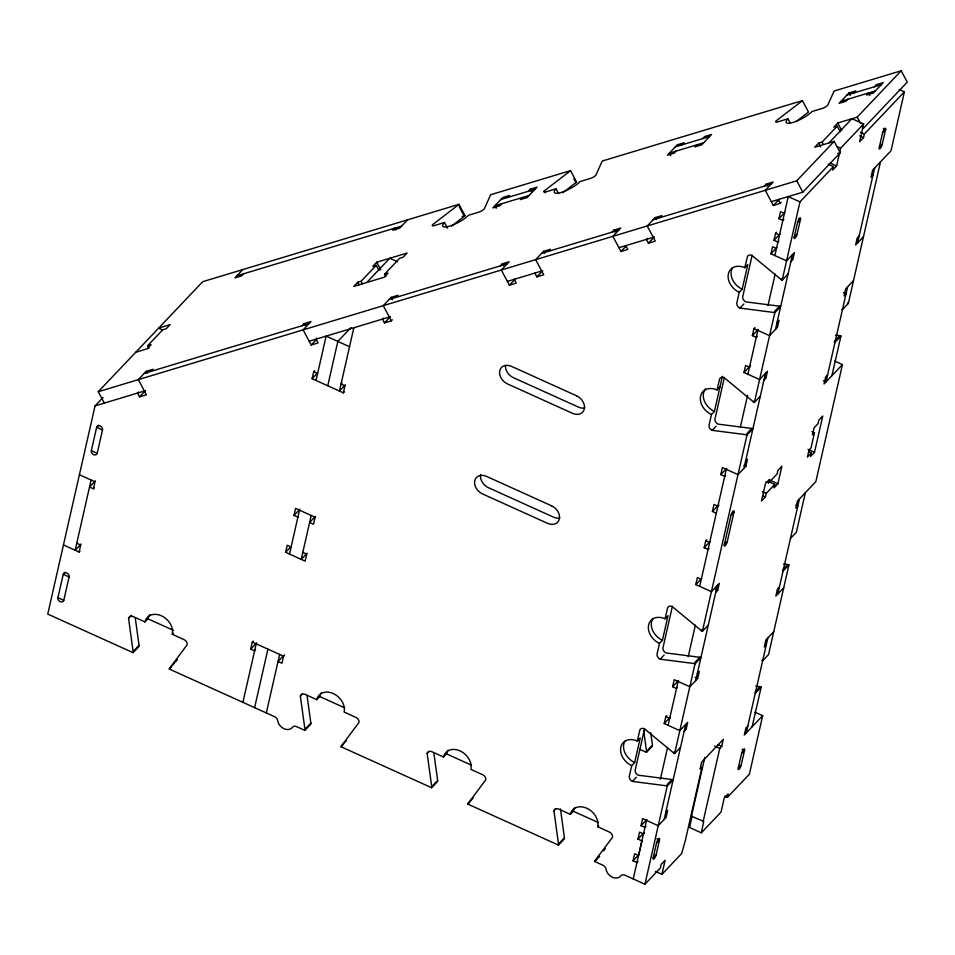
<?xml version="1.0" encoding="UTF-8"?>
<svg xmlns="http://www.w3.org/2000/svg" width="955" height="955" viewBox="0 0 955 955"><rect width="100%" height="100%" fill="white"/><g stroke="black" fill="none" stroke-linecap="round" stroke-linejoin="round"><path stroke-width="1.43" d="M103.009 397.519L95.046 405.899L47.75 614.077L133.067 652.671L138.976 646.44A4.441 3.402 43.5 0 0 139.048 645.365L135.228 617.682M69.094 576.951L63.245 574.301A3.331 2.555 43.5 0 1 66.766 572.988A3.331 2.555 43.5 0 1 69.094 576.951L63.782 600.349A3.331 2.555 43.6 0 1 60.261 601.662A3.331 2.555 43.6 0 1 57.933 597.699L63.245 574.301L65.215 572.224M102.507 429.917L96.646 427.267A3.331 2.555 43.5 0 1 100.168 425.966A3.331 2.555 43.5 0 1 102.507 429.917L97.183 453.327A3.331 2.555 43.5 0 1 93.662 454.64A3.331 2.555 43.5 0 1 91.334 450.676L96.646 427.267L98.616 425.202M91.119 480.031L75.17 550.247L81.08 544.016M63.46 544.947L79.074 552.014L80.662 544.995L76.758 543.228M95.44 480.819L89.519 487.05L93.423 488.817L95.022 481.798L79.408 474.731M255.594 649.83L254.603 650.868L250.699 649.102L252.299 642.082L253.29 641.044M344.349 391.789L343.358 392.827L312.142 378.693L313.729 371.674L314.72 370.636M242.904 702.367L256.203 643.849M316.045 380.46L326.121 336.124L349.53 346.713M302.819 552.336L306.722 554.103L305.123 561.122L285.617 552.288L287.204 545.269L291.108 547.036M297.888 517.192L293.985 515.425L295.584 508.406L315.102 517.24L313.503 524.259L309.599 522.492L315.508 516.261M254.615 707.655L267.913 649.149M289.52 554.055L299.488 510.173M327.756 385.76L337.819 341.424L351.022 327.517M266.326 712.955L279.624 654.438M311.199 515.473L301.219 559.355L307.14 553.124M353.839 327.756L339.455 391.061L345.376 384.829M284.506 655.166L283.528 656.204L281.928 663.224L278.024 661.469L283.933 655.237M343.358 392.827L344.958 385.808L341.054 384.041L342.045 383.003M631.709 765.612A15.555 11.902 43.5 0 1 620.834 747.144A15.555 11.902 43.5 0 1 637.295 741.044L640.244 737.928L634.669 762.496L631.709 765.612L629.321 776.152A4.441 3.402 43.5 0 0 632.425 781.429L666.077 785.75A4.441 3.402 43.5 0 1 667.223 786.108L673.144 779.877A4.441 3.402 43.5 0 0 671.986 779.519L638.334 775.197A4.441 3.402 43.5 0 1 635.23 769.921L644.625 728.558M659.475 643.372A15.555 11.902 43.5 0 1 648.612 624.904A15.555 11.902 43.5 0 1 665.062 618.804L668.023 615.689L662.436 640.256L659.475 643.372L657.088 653.912A4.441 3.402 43.5 0 0 660.192 659.189L693.855 663.51A4.441 3.402 43.5 0 1 695.001 663.868L700.91 657.637A4.441 3.402 43.5 0 0 699.764 657.279L666.101 652.957A4.441 3.402 43.5 0 1 662.997 647.681L672.392 606.318M722.41 376.306L714.424 411.414L711.475 414.53L709.076 425.071A4.441 3.402 43.5 0 0 712.191 430.347L745.843 434.656A4.441 3.402 43.5 0 1 746.989 435.026L752.91 428.795A4.441 3.402 43.5 0 0 751.752 428.437L718.1 424.115A4.441 3.402 43.5 0 1 714.997 418.839L724.391 377.476M739.242 292.29A15.555 11.902 43.5 0 1 728.379 273.822A15.555 11.902 43.5 0 1 744.828 267.722L747.789 264.607L742.202 289.174L739.242 292.29L736.854 302.831A4.441 3.402 43.5 0 0 739.958 308.107L773.61 312.428A4.441 3.39 43.5 0 1 774.768 312.786L780.677 306.555A4.441 3.39 43.5 0 0 779.531 306.197L745.867 301.876A4.441 3.402 43.5 0 1 742.763 296.599L752.158 255.236M637.928 861.505L636.949 862.544L633.046 860.777L634.633 853.758L638.585 855.549L641.903 840.913L637.964 839.135L639.564 832.115L643.455 833.87L644.446 832.844M645.914 826.397L644.923 827.436L641.02 825.669L642.62 818.65L658.234 825.717L666.113 817.408L667.7 810.389L665.731 812.466M684.15 731.423L686.12 729.345L687.707 722.326L679.829 730.635L664.214 723.568L665.814 716.548L666.793 715.51M677.477 687.433L676.498 688.471L672.595 686.705L674.194 679.685L689.797 686.74L697.687 678.444L699.275 671.413L697.305 673.49M715.725 592.458L717.694 590.381L719.282 583.35L711.403 591.658L695.789 584.591L697.389 577.572L701.292 579.339M709.052 548.457L708.073 549.495L704.169 547.728L705.757 540.709L706.748 539.671M716.31 513.217L712.406 511.45L714.006 504.431L717.909 506.198L718.888 505.159M725.669 475.315L724.69 476.354L720.786 474.587L722.386 467.568L737.988 474.635L745.879 466.327L747.467 459.307L745.497 461.384M763.916 380.341L765.886 378.264L767.474 371.244L759.595 379.553L743.981 372.486L745.58 365.467L749.484 367.233L750.463 366.195M757.243 336.351L756.264 337.39L752.361 335.623L753.949 328.604L754.939 327.565M790.883 261.634L792.853 259.557L794.441 252.538L786.562 260.846L770.948 253.779L772.547 246.76L776.451 248.527M778.898 241.054L777.907 242.093L774.004 240.326L775.603 233.307L776.594 232.268M783.816 219.399L782.825 220.438L778.934 218.671L780.522 211.652L784.425 213.419M633.225 878.934L646.523 820.417M668.118 725.334L678.098 681.452M699.693 586.358L726.278 469.335M747.884 374.253L757.852 330.37M774.851 255.546L788.257 196.575L799.956 201.875L833.464 166.576L828.26 164.224M660.383 779.196L667.545 747.646M688.209 656.718L695.371 625.167M740.364 427.136L747.598 395.298M767.975 305.636L775.138 274.085M133.067 652.671A4.441 3.402 43.5 0 0 133.127 651.597L128.555 618.363A4.441 3.402 43.5 0 1 133.258 616.62L144.969 621.92A15.555 11.902 43.5 0 1 161.419 615.808A15.555 11.902 43.5 0 1 172.294 634.275L184.697 639.957A4.441 3.402 43.5 0 1 187.108 644.852L169.692 668.13A4.441 3.402 43.5 0 0 169.298 669.061L274.562 716.68A4.441 3.402 43.5 0 1 277.702 720.679A8.893 6.804 43.5 0 0 284.005 728.701A8.893 6.804 43.5 0 0 292.433 727.34A4.441 3.402 43.5 0 1 296.635 726.671L304.872 730.396A4.441 3.402 43.5 0 0 304.932 729.31L300.359 696.088A4.441 3.402 43.5 0 1 305.063 694.345L316.774 699.645A15.555 11.902 43.5 0 1 333.223 693.533A15.555 11.902 43.5 0 1 344.098 712L356.502 717.683A4.441 3.402 43.5 0 1 358.913 722.577L341.496 745.855A4.465 3.414 43.5 0 0 341.102 746.786L431.66 787.744A4.441 3.402 43.5 0 0 431.72 786.669L427.148 753.447A4.441 3.402 43.5 0 1 431.851 751.704L443.562 756.993A15.555 11.902 43.5 0 1 460.012 750.893A15.555 11.902 43.5 0 1 470.887 769.36L483.29 775.03A4.441 3.402 43.5 0 1 485.701 779.925L468.284 803.203A4.465 3.414 43.5 0 0 467.89 804.134L558.448 845.103A4.441 3.402 43.5 0 0 558.508 844.029L553.936 810.795A4.441 3.402 43.5 0 1 558.639 809.052L570.35 814.352A15.555 11.902 43.5 0 1 586.8 808.24A15.555 11.902 43.5 0 1 597.675 826.708L610.078 832.39A4.441 3.402 43.5 0 1 612.489 837.284L595.072 860.562A4.465 3.414 43.5 0 0 594.679 861.494L602.915 865.218A4.441 3.402 43.5 0 1 606.067 869.229A8.893 6.804 43.5 0 0 612.358 877.239A8.893 6.804 43.5 0 0 620.786 875.878A4.441 3.402 43.5 0 1 624.988 875.21L644.935 884.235L667.223 786.108M637.295 741.044L639.898 729.895A4.441 3.402 43.5 0 1 644.386 728.761L673.55 752.862A4.465 3.414 43.5 0 0 674.636 753.507L695.001 663.868M665.062 618.804L667.664 607.655A4.441 3.402 43.5 0 1 672.153 606.52L701.316 630.622A4.465 3.414 43.5 0 0 702.403 631.267L746.989 435.014M711.475 414.53A15.555 11.902 43.5 0 1 700.6 396.062A15.555 11.902 43.5 0 1 717.062 389.962L719.664 378.813A4.441 3.402 43.5 0 1 724.153 377.679L753.316 401.78A4.441 3.402 43.5 0 0 754.402 402.425L774.768 312.786M744.828 267.722L747.431 256.573A4.441 3.402 43.5 0 1 751.919 255.439L781.083 279.54A4.465 3.414 43.5 0 0 782.169 280.185L799.956 201.875M653.208 857.709L656.527 843.086A3.331 0.883 -65.7 0 1 658.604 838.896A3.331 0.883 -65.7 0 1 659.487 839.97L656.169 854.594A3.331 0.883 -65.7 0 1 654.091 858.784A3.331 0.883 -65.7 0 1 653.208 857.709L656.169 854.594M730.981 515.402L733.929 512.286L727.292 541.545A3.331 0.895 -65.4 0 1 725.227 545.711A3.331 0.895 -65.4 0 1 724.308 544.684L730.981 515.402A3.331 0.871 -65.9 0 1 733.07 511.188A3.331 0.871 -65.9 0 1 733.918 512.31M664.143 819.486L685.738 724.403M695.717 680.521L717.312 585.427M743.909 468.404L765.504 373.321M775.472 329.439L792.471 254.615M800.493 219.352L797.127 234.13L794.178 237.246L797.532 222.467A3.331 0.883 -65.7 0 1 799.61 218.277A3.331 0.883 -65.7 0 1 800.493 219.352L798.535 218.468M655.417 871.402L661.922 874.35L665.11 860.3L661.17 864.454L660.371 867.964L644.935 884.235M833.464 166.576L832.665 170.085L836.604 165.943L840.639 148.204L863.618 123.983L851.92 118.683L828.928 142.916M692.005 816.059L689.617 827.519L701.328 832.82L703.716 821.348L691.432 816.274L704.79 757.47M766.005 481.702L768.608 482.884L769.408 479.374L765.468 483.517L761.469 501.077L765.421 496.922L766.208 493.413L774.756 484.412L769.551 482.06M774.756 484.412L773.956 487.921L777.895 483.779L781.882 466.219L777.943 470.373L777.143 473.883L768.608 482.884M703.143 821.575L719.76 748.434L721.729 746.356L723.317 739.325L701.65 762.174L700.051 769.193L702.021 767.116L685.404 840.257L681.631 853.579L661.922 874.35M863.618 123.983L859.596 141.71L863.535 137.568L864.335 134.046L904.409 91.835L899.204 89.483M724.773 796.195L727.376 797.377L728.176 793.868L724.224 798.01L721.037 812.06L701.328 832.82M738.275 768.083L741.593 753.459A3.331 0.883 -65.7 0 1 743.67 749.269A3.331 0.883 -65.7 0 1 744.554 750.343L741.235 764.967A3.331 0.883 -65.7 0 1 739.158 769.157A3.331 0.883 -65.7 0 1 738.275 768.083L741.235 764.967M746.249 732.974L767.856 637.892M777.824 594.01L799.431 498.928M811.846 431.624L814.448 432.806L810.986 448.014L809.016 450.092L807.429 457.111L811.368 452.957L808.766 451.787M847.622 286.81L826.015 381.893L823.413 380.723M857.59 242.928L874.589 168.104M811.368 452.957L810.568 456.466L814.508 452.324L822.756 416.046L818.817 420.188L818.017 423.698L814.078 427.852L812.478 434.883L814.448 432.806M885.631 129.403L882.229 144.36A3.331 0.883 -65.7 0 1 880.152 148.55A3.331 0.883 -65.7 0 1 879.269 147.464L882.671 132.518L885.631 129.403L883.291 128.34M752.158 726.743L761.159 687.134A4.441 3.402 43.5 0 0 760.013 686.776L755.799 686.239M783.577 563.999L787.779 564.536A4.441 3.39 43.5 0 1 788.937 564.894L768.56 654.545L762.651 660.776A4.465 3.414 43.5 0 1 761.827 660.311M805.34 492.696L796.339 532.305L790.43 538.536M831.924 375.661L840.925 336.053A4.441 3.402 43.5 0 0 839.779 335.694L835.565 335.157M841.868 309.396A4.465 3.414 43.5 0 0 842.417 309.695L848.327 303.463L880.498 161.873M754.868 712.144L762.675 715.677L749.377 774.195L727.376 797.377M834.634 361.062L842.441 364.595L815.845 481.618L797.461 500.993L795.861 508.024L797.831 505.947L795.873 505.064M904.409 91.835L891.003 150.806L872.619 170.181L871.02 177.2L872.989 175.123M175.601 661.899L177.344 659.571M603.596 850.845L605.339 848.518M104.322 403.094L98.269 391.729L202.711 281.689L458.973 204.31L465.025 215.675A4.441 1.146 -28.1 0 1 464.309 216.319L451.548 226.132M149.016 348.229L147.667 345.698L162.78 329.785L166.206 328.747L170.157 324.593L158.709 328.054M151.117 371.328L153.087 369.251L146.222 371.316L138.332 379.624L146.413 394.785L139.537 396.862L137.52 393.066L138.511 392.027M242.773 269.585L234.894 277.893L241.758 275.816L243.74 273.739M139.537 396.862L145.458 390.631M93.423 488.817L94.414 487.778M79.074 552.014L80.053 550.975M302.174 325.703L304.144 323.638L311.02 321.56L303.129 329.857L311.211 345.03L318.075 342.952L316.057 339.156L317.048 338.118M407.57 219.817L399.691 228.126L392.827 230.203L394.797 228.126L395.8 230.024M378.908 270.384L376.222 265.335L361.109 281.248L357.683 282.286L353.732 286.44L384.077 277.272L388.017 273.13L384.59 274.157L385.927 276.687M384.59 274.157L399.691 258.244L403.129 257.205L407.069 253.051L376.724 262.219L372.784 266.373L376.222 265.335M366.792 282.453L389.783 258.232L397.59 261.766M311.211 345.03L316.129 339.837M312.142 378.693L317.06 373.512M396.05 297.363L398.02 295.286L391.144 297.363L383.265 305.66L391.347 320.832L384.471 322.897L382.454 319.113L383.444 318.075M384.471 322.897L390.38 316.678M501.709 203.737L499.74 205.814L492.864 207.892L502.724 197.506L509.588 195.441L507.618 197.518M391.347 320.832L392.326 319.794M522.313 197.518L520.344 199.595L527.208 197.518L537.068 187.144L530.192 189.221L528.222 191.287M128.555 618.363L131.515 615.259M144.969 621.92L147.918 618.804A15.555 11.902 43.5 0 1 149.911 614.722M134.118 650.558L139.048 645.365M500.36 265.86L502.33 263.795L509.194 261.718L501.315 270.014L509.385 285.187L516.261 283.11L514.244 279.314M172.294 634.275L173.273 633.237M509.385 285.187L515.306 278.956M548.445 251.344L550.414 249.267L543.538 251.344L535.66 259.653L543.729 274.813L536.865 276.89L534.848 273.094M293.985 515.425L299.894 509.206M536.865 276.89L542.774 270.659M169.692 668.13L174.622 662.937M169.298 669.061L171.267 666.984M285.617 552.288L290.535 547.108M676.188 151.057L674.218 153.134L667.354 155.211L677.202 144.826L684.067 142.749L682.097 144.826M611.916 232.172L613.886 230.107L620.762 228.03L612.871 236.339L620.953 251.499L627.817 249.422L625.8 245.626M696.792 144.838L694.822 146.915L701.698 144.838L711.547 134.452L704.683 136.529L702.713 138.606M620.953 251.499L625.883 246.306M660 217.656L661.97 215.579L655.106 217.656L647.215 225.965L655.297 241.126L648.433 243.203L646.404 239.407L647.395 238.368M250.699 649.102L256.62 642.87M648.433 243.203L654.342 236.971M853.818 92.981L855.787 90.904L848.923 92.969L839.063 103.355L845.939 101.278L847.909 99.201M764.31 186.165L766.28 184.088L773.156 182.011L765.265 190.32L773.347 205.48L780.211 203.403L781.202 202.365M840.245 131.814L837.213 126.132L822.1 142.056L818.674 143.083L814.722 147.237L834.192 141.364L840.245 152.74L802.809 192.182L771.33 201.684M861.888 125.988L863.236 128.507L907.25 82.142L901.198 70.766L857.184 117.143L837.714 123.016L833.775 127.17L837.213 126.132M874.422 86.75L876.392 84.673L883.268 82.608L873.407 92.981L866.543 95.058L868.513 92.981L869.862 95.512M300.359 696.088L302.329 694.01M773.347 205.48L779.256 199.249M98.269 391.729L796.745 180.805L834.192 141.364M316.774 699.645L319.722 696.529A15.555 11.902 43.5 0 1 321.369 692.864M778.934 218.671L784.843 212.44M305.922 728.271L310.853 723.09L307.033 695.395M304.872 730.396L310.781 724.165A4.441 3.402 43.5 0 0 310.853 723.09M774.004 240.326L779.925 234.094M797.497 222.622L800.457 219.507M770.948 253.779L776.857 247.548M879.352 147.142L882.301 144.026M739.958 308.107L743.897 303.953M781.083 279.54L782.073 278.502M782.169 280.185L788.078 273.966M341.496 745.855L346.426 740.662M341.102 746.786L343.072 744.709M774.601 311.39L779.531 306.197M752.361 335.623L758.27 329.391M777.072 322.408L779.041 320.331L777.454 327.362L769.563 335.659L753.949 328.604M859.178 235.897L857.208 237.974L855.62 245.005L863.499 236.697M717.062 389.962L720.01 386.847M743.981 372.486L749.89 366.254M853.531 280.579L845.641 288.888L844.053 295.907L846.023 293.83L843.42 292.66M712.191 430.347L716.131 426.193M753.316 401.78L754.295 400.742M754.402 402.425L760.311 396.194M427.148 753.447L429.117 751.37M746.822 433.63L751.752 428.437M834.849 340.887L838.788 336.733M840.925 336.053L835.016 342.284A4.441 3.402 43.5 0 0 834.145 341.986M443.562 756.993L446.51 753.877A15.555 11.902 43.5 0 1 448.158 750.224M720.786 474.587L726.695 468.368M432.711 785.631L437.641 780.438L433.821 752.755M431.66 787.744L437.569 781.524A4.441 3.402 43.5 0 0 437.641 780.438M827.603 374.873L825.633 376.95L824.046 383.97L842.441 364.595M712.406 511.45L718.327 505.231M704.169 547.728L710.078 541.509M468.284 803.203L473.214 798.022M467.89 804.134L469.86 802.069M724.332 544.66L727.292 541.545M695.789 584.591L701.698 578.372M660.192 659.189L664.131 655.035M701.316 630.622L702.307 629.584M702.403 631.267L708.312 625.048M553.936 810.795L555.906 808.718M694.834 662.472L699.764 657.279M782.861 569.729L786.801 565.575M672.595 686.705L678.504 680.473M783.016 571.126L788.937 564.894M779.423 586.991L777.442 589.056L775.854 596.087L783.733 587.779M570.35 814.352L573.298 811.237A15.555 11.902 43.5 0 1 574.946 807.584M664.214 723.568L670.135 717.336M559.499 842.99L564.429 837.798L560.454 808.969M639.707 749.305L646.463 752.361A4.429 3.39 43.5 0 0 646.535 751.287L651.465 746.094M558.448 845.103L564.357 838.872A4.441 3.402 43.5 0 0 564.429 837.798M646.463 752.361L652.384 746.142A4.429 3.39 43.5 0 0 652.444 745.055L650.725 732.604M773.765 631.661L765.886 639.969L764.287 646.989L766.256 644.912M632.425 781.429L636.364 777.275M597.675 826.708L598.654 825.669M673.55 752.862L674.54 751.824M674.636 753.507L680.545 747.288M595.072 860.562L599.012 856.408M667.067 784.712L671.986 779.519M755.083 691.969L759.022 687.815M594.679 861.494L599.609 856.301M755.25 693.366L761.159 687.134M641.02 825.669L646.929 819.45M637.964 839.135L643.873 832.903M747.849 725.955L745.879 728.032L744.279 735.052L762.675 715.677M633.046 860.777L637.976 855.596M656.527 843.086L659.487 839.97L656.885 838.788M741.593 753.459L744.554 750.343L742.047 749.209M545.305 192.779L544.29 190.881L569.825 171.255A4.441 1.146 -28.1 0 0 570.529 170.623L576.581 181.987A4.441 1.134 -28.1 0 1 575.877 182.632L562.734 192.731M796.052 121.607L807.751 112.606A4.453 1.158 -27.9 0 0 808.479 111.974L802.403 100.597L602.414 160.989A4.441 1.146 -28.1 0 0 601.996 161.538L595.813 175.326A4.441 1.146 -28 0 1 590.405 178.442L580.103 181.557A15.555 4.011 -28 0 1 561.182 192.444A15.555 4.011 -28 0 1 556.061 188.815L545.759 191.919A4.441 1.146 -28 0 1 544.29 190.881M570.529 170.623L490.846 194.677A4.453 1.146 -28 0 0 490.428 195.226L484.245 209.014A4.441 1.146 -28 0 1 478.837 212.129L468.535 215.245A15.555 4.011 -28 0 1 449.614 226.132A15.555 4.011 -28 0 1 444.493 222.503L434.191 225.607A4.441 1.146 -28 0 1 432.734 224.568L458.257 204.943A4.441 1.146 -27.9 0 0 458.985 204.298M901.198 70.766L834.288 90.976A4.453 1.146 -28.1 0 0 833.882 91.525L827.675 105.313A4.441 1.146 -28 0 1 822.279 108.428L811.965 111.532A15.555 4.011 -28 0 1 793.056 122.431A15.555 4.011 -28 0 1 787.923 118.802L777.633 121.906A4.441 1.146 -28 0 1 776.164 120.867L801.699 101.242A4.453 1.158 -27.9 0 0 802.415 100.597M236.864 275.816L401.661 226.049M500.754 199.583L535.098 189.221M675.233 146.903L709.577 136.529M846.954 95.046L881.298 84.685M529.177 195.441L494.833 205.814L496.182 208.345M703.668 142.761L669.324 153.134L670.673 155.653M841.033 101.278L875.377 90.904M462.172 216.534L465.025 215.675M147.667 345.698L151.093 344.671L147.166 348.814L135.717 352.276M837.81 153.469L840.245 152.74M144.241 373.393L309.038 323.638M389.174 299.44L507.224 263.795M541.569 253.421L618.792 230.107M653.136 219.734L771.174 184.088M95.046 405.899L144.396 391.001M309.193 341.233L389.318 317.036M507.368 281.391L541.712 271.017M618.936 247.703L653.28 237.329M860.431 132.291L864.335 134.046M859.631 135.801L863.535 137.568M836.735 146.437L840.639 148.204M830.098 162.995L836.604 165.943M775.603 233.307L779.507 235.061M808.002 449.375L814.508 452.324M743.921 465.443L745.879 466.327M770.088 480.246L777.895 483.779M762.305 491.646L766.208 493.413M762.818 495.74L765.421 496.922M705.757 540.709L709.661 542.476M313.729 371.674L317.633 373.441M158.673 328.186L162.577 329.952M715.247 589.271L717.694 590.381M695.085 677.262L697.687 678.444M91.334 450.676L97.183 453.327M665.814 716.548L669.718 718.315M717.826 744.59L721.729 746.356M714.555 746.07L719.76 748.434M252.299 642.082L283.528 656.204M147.918 618.804L173.607 630.419M319.722 696.529L344.779 707.858M446.51 753.877L471.555 765.206M573.298 811.237L598.343 822.565M57.921 597.699L63.782 600.349M848.923 92.969L850.272 95.5M857.184 117.143L860.551 123.458M837.714 123.016L841.761 130.596M822.1 142.056L823.115 143.942M818.674 143.083L820.691 146.879M787.935 118.802L789.952 122.586M796.745 180.805L802.809 192.182M778.194 199.619L780.211 203.403M766.28 184.088L767.295 185.986M655.106 217.656L656.109 219.554M613.886 230.107L614.901 231.993M573.86 178.836L575.877 182.632M556.061 188.815L558.58 193.555M530.192 189.221L531.541 191.74M543.538 251.344L544.553 253.242M502.33 263.795L503.333 265.681M459.271 206.841L464.321 216.319M444.493 222.503L447.525 228.185M376.724 262.219L380.77 269.799M391.144 297.363L392.41 299.727M361.109 281.248L362.458 283.778M357.683 282.286L359.032 284.817M304.144 323.638L305.158 325.524M146.222 371.316L147.225 373.214M643.67 730.527L646.535 751.287M505.493 365.681A11.114 8.5 43.5 0 0 513.432 377.691L578.479 407.117A11.114 8.5 43.5 0 0 584.842 407.988M480.675 474.504A11.114 8.5 43.5 0 0 488.435 487.695L553.494 517.133A11.114 8.5 43.5 0 0 559.845 518.004M714.424 411.414A15.555 11.902 43.5 0 1 705.542 388.864M634.669 762.496A15.555 11.902 43.5 0 1 624.904 741.199M662.436 640.256A15.555 11.902 43.5 0 1 652.671 618.971M742.202 289.174A15.555 11.902 43.5 0 1 732.437 267.889M848.327 303.463A4.465 3.414 43.5 0 1 847.503 302.998M797.162 233.975A3.331 0.883 -65.7 0 1 795.085 238.165A3.331 0.883 -65.7 0 1 794.214 237.091M882.599 132.841A3.331 0.883 -65.7 0 1 884.676 128.65A3.331 0.883 -65.7 0 1 885.548 129.725M576.557 395.8L511.51 366.362A11.114 8.5 43.5 0 0 499.752 370.731A11.114 8.5 43.5 0 0 507.511 383.922L572.57 413.348A11.114 8.5 43.5 0 0 584.317 408.991A11.114 8.5 43.5 0 0 576.557 395.8M551.56 505.804L486.513 476.378A11.114 8.5 43.5 0 0 474.754 480.735A11.114 8.5 43.5 0 0 482.526 493.926L547.573 523.352A11.114 8.5 43.5 0 0 559.332 518.995A11.114 8.5 43.5 0 0 551.56 505.804"/></g></svg>
